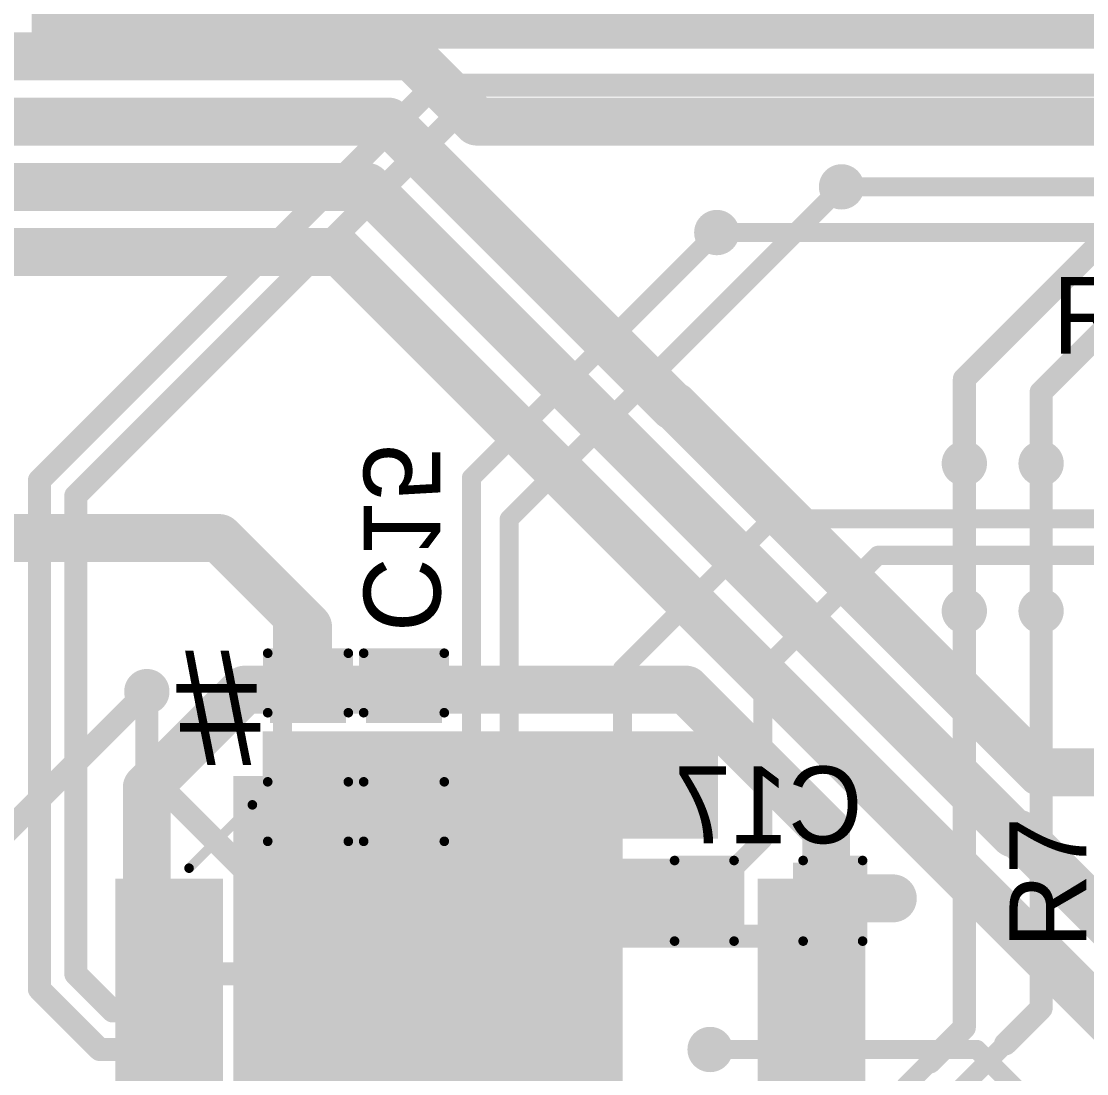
# Model space of a CAD drawing. Header units: millimetres. Extents: x 0.84 to 3.53, y 1.94 to 3.84.
# Drawn here: x 1.772 to 2.327, y 2.974 to 3.522 of the extents above; entities that cross this region are included whole.
import ezdxf

# ---------------------------------------------------------------- set-up
doc = ezdxf.new("R2010")
doc.units = ezdxf.units.MM
doc.header["$MEASUREMENT"] = 0
for name, color, linetype in [('BottomLayer', 5, 'Continuous'), ('BottomOverlay', 54, 'Continuous'), ('BottomPaste', 16, 'Continuous'), ('BottomSolder', 6, 'Continuous'), ('MultiLayer', 9, 'Continuous'), ('TopLayer', 1, 'Continuous'), ('TopOverlay', 2, 'Continuous'), ('TopPaste', 8, 'Continuous'), ('TopSolder', 216, 'Continuous'), ('ViaHoleLayer', 16, 'Continuous')]:
    doc.layers.add(name, color=color, linetype=linetype)

# ---------------------------------------------------------------- blocks, each defined once
blk = doc.blocks.new('48_LQFP__7_7__34')
at = {"layer": 'TopLayer'}
for points in [[(-0.1145669, 0.1913386), (-0.1145669, 0.1433072), (-0.1019685, 0.1913386), (-0.1019685, 0.1433072)], [(-0.0948819, 0.1913386), (-0.0948819, 0.1433072), (-0.0822835, 0.1913386), (-0.0822835, 0.1433072)], [(-0.0751969, 0.1913386), (-0.0751969, 0.1433072), (-0.0625985, 0.1913386), (-0.0625985, 0.1433072)], [(-0.0555118, 0.1913386), (-0.0555118, 0.1433072), (-0.0429134, 0.1913386), (-0.0429134, 0.1433072)], [(-0.0358268, 0.1913386), (-0.0358268, 0.1433072), (-0.0232284, 0.1913386), (-0.0232284, 0.1433072)], [(-0.0161417, 0.1913386), (-0.0161417, 0.1433072), (-0.0035433, 0.1913386), (-0.0035433, 0.1433072)], [(0.0035433, 0.1913386), (0.0035433, 0.1433072), (0.0161417, 0.1913386), (0.0161417, 0.1433072)], [(0.0232283, 0.1913386), (0.0232283, 0.1433072), (0.0358267, 0.1913386), (0.0358267, 0.1433072)], [(0.0429134, 0.1913386), (0.0429134, 0.1433072), (0.0555118, 0.1913386), (0.0555118, 0.1433072)], [(0.0625984, 0.1913386), (0.0625984, 0.1433072), (0.0751968, 0.1913386), (0.0751968, 0.1433072)], [(0.0822835, 0.1913386), (0.0822835, 0.1433072), (0.0948819, 0.1913386), (0.0948819, 0.1433072)], [(0.1019685, 0.1913386), (0.1019685, 0.1433072), (0.1145669, 0.1913386), (0.1145669, 0.1433072)], [(-0.1913385, 0.1145669), (-0.1913385, 0.1019685), (-0.1433071, 0.1145669), (-0.1433071, 0.1019685)], [(0.1433072, 0.1145669), (0.1433072, 0.1019685), (0.1913386, 0.1145669), (0.1913386, 0.1019685)], [(-0.1913385, 0.0948819), (-0.1913385, 0.0822835), (-0.1433071, 0.0948819), (-0.1433071, 0.0822835)], [(0.1433072, 0.0948819), (0.1433072, 0.0822835), (0.1913386, 0.0948819), (0.1913386, 0.0822835)], [(-0.1913385, 0.0751968), (-0.1913385, 0.0625984), (-0.1433071, 0.0751968), (-0.1433071, 0.0625984)], [(0.1433072, 0.0751969), (0.1433072, 0.0625985), (0.1913386, 0.0751969), (0.1913386, 0.0625985)], [(-0.1913385, 0.0555118), (-0.1913385, 0.0429134), (-0.1433071, 0.0555118), (-0.1433071, 0.0429134)], [(0.1433072, 0.0555118), (0.1433072, 0.0429134), (0.1913386, 0.0555118), (0.1913386, 0.0429134)], [(-0.1913385, 0.0358267), (-0.1913385, 0.0232283), (-0.1433071, 0.0358267), (-0.1433071, 0.0232283)], [(0.1433072, 0.0358268), (0.1433072, 0.0232284), (0.1913386, 0.0358268), (0.1913386, 0.0232284)], [(-0.1913385, 0.0161417), (-0.1913385, 0.0035433), (-0.1433071, 0.0161417), (-0.1433071, 0.0035433)], [(0.1433072, 0.0161417), (0.1433072, 0.0035433), (0.1913386, 0.0161417), (0.1913386, 0.0035433)], [(-0.1913385, -0.0035433), (-0.1913385, -0.0161417), (-0.1433071, -0.0035433), (-0.1433071, -0.0161417)], [(0.1433072, -0.0035433), (0.1433072, -0.0161417), (0.1913386, -0.0035433), (0.1913386, -0.0161417)], [(-0.1913385, -0.0232284), (-0.1913385, -0.0358268), (-0.1433071, -0.0232284), (-0.1433071, -0.0358268)], [(0.1433072, -0.0232283), (0.1433072, -0.0358267), (0.1913386, -0.0232283), (0.1913386, -0.0358267)], [(-0.1913385, -0.0429134), (-0.1913385, -0.0555118), (-0.1433071, -0.0429134), (-0.1433071, -0.0555118)], [(0.1433072, -0.0429134), (0.1433072, -0.0555118), (0.1913386, -0.0429134), (0.1913386, -0.0555118)], [(-0.1913385, -0.0625985), (-0.1913385, -0.0751969), (-0.1433071, -0.0625985), (-0.1433071, -0.0751969)], [(0.1433072, -0.0625984), (0.1433072, -0.0751968), (0.1913386, -0.0625984), (0.1913386, -0.0751968)], [(-0.1913385, -0.0822835), (-0.1913385, -0.0948819), (-0.1433071, -0.0822835), (-0.1433071, -0.0948819)], [(0.1433072, -0.0822835), (0.1433072, -0.0948819), (0.1913386, -0.0822835), (0.1913386, -0.0948819)], [(-0.1913385, -0.1019685), (-0.1913385, -0.1145669), (-0.1433071, -0.1019685), (-0.1433071, -0.1145669)], [(0.1433072, -0.1019685), (0.1433072, -0.1145669), (0.1913386, -0.1019685), (0.1913386, -0.1145669)], [(-0.1145669, -0.1433071), (-0.1145669, -0.1913385), (-0.1019685, -0.1433071), (-0.1019685, -0.1913385)], [(-0.0948819, -0.1433071), (-0.0948819, -0.1913385), (-0.0822835, -0.1433071), (-0.0822835, -0.1913385)], [(-0.0751968, -0.1433071), (-0.0751968, -0.1913385), (-0.0625984, -0.1433071), (-0.0625984, -0.1913385)], [(-0.0555118, -0.1433071), (-0.0555118, -0.1913385), (-0.0429134, -0.1433071), (-0.0429134, -0.1913385)], [(-0.0358267, -0.1433071), (-0.0358267, -0.1913385), (-0.0232283, -0.1433071), (-0.0232283, -0.1913385)], [(-0.0161417, -0.1433071), (-0.0161417, -0.1913385), (-0.0035433, -0.1433071), (-0.0035433, -0.1913385)], [(0.0035433, -0.1433071), (0.0035433, -0.1913385), (0.0161417, -0.1433071), (0.0161417, -0.1913385)], [(0.0232284, -0.1433071), (0.0232284, -0.1913385), (0.0358268, -0.1433071), (0.0358268, -0.1913385)], [(0.0429134, -0.1433071), (0.0429134, -0.1913385), (0.0555118, -0.1433071), (0.0555118, -0.1913385)], [(0.0625985, -0.1433071), (0.0625985, -0.1913385), (0.0751969, -0.1433071), (0.0751969, -0.1913385)], [(0.0822835, -0.1433071), (0.0822835, -0.1913385), (0.0948819, -0.1433071), (0.0948819, -0.1913385)], [(0.1019685, -0.1433071), (0.1019685, -0.1913385), (0.1145669, -0.1433071), (0.1145669, -0.1913385)]]:
    blk.add_solid(points, dxfattribs=at)
at = {"layer": 'TopOverlay', "const_width": 0.005}
for points in [[(-0.124, 0.1570001), (-0.157, 0.1240001)], [(0.1240001, 0.1570001), (0.1570001, 0.1240001)]]:
    blk.add_lwpolyline(points, dxfattribs=at)
at = {"layer": 'TopOverlay'}
for points, const_width in [([(-0.12525, 0.1570001, 1), (-0.12275, 0.1570001, 1)], 0.0025), ([(0.1227501, 0.1570001, 1), (0.1252501, 0.1570001, 1)], 0.0025), ([(-0.15825, 0.1240001, 1), (-0.15575, 0.1240001, 1)], 0.0025), ([(0.1557501, 0.1240001, 1), (0.1582501, 0.1240001, 1)], 0.0025), ([(-0.2, 0.108, 1), (-0.206, 0.108, 1)], 0.01), ([(-0.2085, 0.108, 1), (-0.2035, 0.108, 1)], 0.005), ([(-0.2025, 0.108, 1), (-0.1975, 0.108, 1)], 0.005)]:
    blk.add_lwpolyline(points, format="xyb", close=True, dxfattribs=dict(at, const_width=const_width))
at = {"layer": 'TopPaste'}
for points in [[(-0.1145669, 0.1913386), (-0.1145669, 0.1433072), (-0.1019685, 0.1913386), (-0.1019685, 0.1433072)], [(-0.0948819, 0.1913386), (-0.0948819, 0.1433072), (-0.0822835, 0.1913386), (-0.0822835, 0.1433072)], [(-0.0751969, 0.1913386), (-0.0751969, 0.1433072), (-0.0625985, 0.1913386), (-0.0625985, 0.1433072)], [(-0.0555118, 0.1913386), (-0.0555118, 0.1433072), (-0.0429134, 0.1913386), (-0.0429134, 0.1433072)], [(-0.0358268, 0.1913386), (-0.0358268, 0.1433072), (-0.0232284, 0.1913386), (-0.0232284, 0.1433072)], [(-0.0161417, 0.1913386), (-0.0161417, 0.1433072), (-0.0035433, 0.1913386), (-0.0035433, 0.1433072)], [(0.0035433, 0.1913386), (0.0035433, 0.1433072), (0.0161417, 0.1913386), (0.0161417, 0.1433072)], [(0.0232283, 0.1913386), (0.0232283, 0.1433072), (0.0358267, 0.1913386), (0.0358267, 0.1433072)], [(0.0429134, 0.1913386), (0.0429134, 0.1433072), (0.0555118, 0.1913386), (0.0555118, 0.1433072)], [(0.0625984, 0.1913386), (0.0625984, 0.1433072), (0.0751968, 0.1913386), (0.0751968, 0.1433072)], [(0.0822835, 0.1913386), (0.0822835, 0.1433072), (0.0948819, 0.1913386), (0.0948819, 0.1433072)], [(0.1019685, 0.1913386), (0.1019685, 0.1433072), (0.1145669, 0.1913386), (0.1145669, 0.1433072)], [(-0.1913385, 0.1145669), (-0.1913385, 0.1019685), (-0.1433071, 0.1145669), (-0.1433071, 0.1019685)], [(0.1433072, 0.1145669), (0.1433072, 0.1019685), (0.1913386, 0.1145669), (0.1913386, 0.1019685)], [(-0.1913385, 0.0948819), (-0.1913385, 0.0822835), (-0.1433071, 0.0948819), (-0.1433071, 0.0822835)], [(0.1433072, 0.0948819), (0.1433072, 0.0822835), (0.1913386, 0.0948819), (0.1913386, 0.0822835)], [(-0.1913385, 0.0751968), (-0.1913385, 0.0625984), (-0.1433071, 0.0751968), (-0.1433071, 0.0625984)], [(0.1433072, 0.0751969), (0.1433072, 0.0625985), (0.1913386, 0.0751969), (0.1913386, 0.0625985)], [(-0.1913385, 0.0555118), (-0.1913385, 0.0429134), (-0.1433071, 0.0555118), (-0.1433071, 0.0429134)], [(0.1433072, 0.0555118), (0.1433072, 0.0429134), (0.1913386, 0.0555118), (0.1913386, 0.0429134)], [(-0.1913385, 0.0358267), (-0.1913385, 0.0232283), (-0.1433071, 0.0358267), (-0.1433071, 0.0232283)], [(0.1433072, 0.0358268), (0.1433072, 0.0232284), (0.1913386, 0.0358268), (0.1913386, 0.0232284)], [(-0.1913385, 0.0161417), (-0.1913385, 0.0035433), (-0.1433071, 0.0161417), (-0.1433071, 0.0035433)], [(0.1433072, 0.0161417), (0.1433072, 0.0035433), (0.1913386, 0.0161417), (0.1913386, 0.0035433)], [(-0.1913385, -0.0035433), (-0.1913385, -0.0161417), (-0.1433071, -0.0035433), (-0.1433071, -0.0161417)], [(0.1433072, -0.0035433), (0.1433072, -0.0161417), (0.1913386, -0.0035433), (0.1913386, -0.0161417)], [(-0.1913385, -0.0232284), (-0.1913385, -0.0358268), (-0.1433071, -0.0232284), (-0.1433071, -0.0358268)], [(0.1433072, -0.0232283), (0.1433072, -0.0358267), (0.1913386, -0.0232283), (0.1913386, -0.0358267)], [(-0.1913385, -0.0429134), (-0.1913385, -0.0555118), (-0.1433071, -0.0429134), (-0.1433071, -0.0555118)], [(0.1433072, -0.0429134), (0.1433072, -0.0555118), (0.1913386, -0.0429134), (0.1913386, -0.0555118)], [(-0.1913385, -0.0625985), (-0.1913385, -0.0751969), (-0.1433071, -0.0625985), (-0.1433071, -0.0751969)], [(0.1433072, -0.0625984), (0.1433072, -0.0751968), (0.1913386, -0.0625984), (0.1913386, -0.0751968)], [(-0.1913385, -0.0822835), (-0.1913385, -0.0948819), (-0.1433071, -0.0822835), (-0.1433071, -0.0948819)], [(0.1433072, -0.0822835), (0.1433072, -0.0948819), (0.1913386, -0.0822835), (0.1913386, -0.0948819)], [(-0.1913385, -0.1019685), (-0.1913385, -0.1145669), (-0.1433071, -0.1019685), (-0.1433071, -0.1145669)], [(0.1433072, -0.1019685), (0.1433072, -0.1145669), (0.1913386, -0.1019685), (0.1913386, -0.1145669)], [(-0.1145669, -0.1433071), (-0.1145669, -0.1913385), (-0.1019685, -0.1433071), (-0.1019685, -0.1913385)], [(-0.0948819, -0.1433071), (-0.0948819, -0.1913385), (-0.0822835, -0.1433071), (-0.0822835, -0.1913385)], [(-0.0751968, -0.1433071), (-0.0751968, -0.1913385), (-0.0625984, -0.1433071), (-0.0625984, -0.1913385)], [(-0.0555118, -0.1433071), (-0.0555118, -0.1913385), (-0.0429134, -0.1433071), (-0.0429134, -0.1913385)], [(-0.0358267, -0.1433071), (-0.0358267, -0.1913385), (-0.0232283, -0.1433071), (-0.0232283, -0.1913385)], [(-0.0161417, -0.1433071), (-0.0161417, -0.1913385), (-0.0035433, -0.1433071), (-0.0035433, -0.1913385)], [(0.0035433, -0.1433071), (0.0035433, -0.1913385), (0.0161417, -0.1433071), (0.0161417, -0.1913385)], [(0.0232284, -0.1433071), (0.0232284, -0.1913385), (0.0358268, -0.1433071), (0.0358268, -0.1913385)], [(0.0429134, -0.1433071), (0.0429134, -0.1913385), (0.0555118, -0.1433071), (0.0555118, -0.1913385)], [(0.0625985, -0.1433071), (0.0625985, -0.1913385), (0.0751969, -0.1433071), (0.0751969, -0.1913385)], [(0.0822835, -0.1433071), (0.0822835, -0.1913385), (0.0948819, -0.1433071), (0.0948819, -0.1913385)], [(0.1019685, -0.1433071), (0.1019685, -0.1913385), (0.1145669, -0.1433071), (0.1145669, -0.1913385)]]:
    blk.add_solid(points, dxfattribs=at)
at = {"layer": 'TopSolder'}
for points in [[(-0.1185669, 0.1953386), (-0.1185669, 0.1393072), (-0.0979685, 0.1953386), (-0.0979685, 0.1393072)], [(-0.0988819, 0.1953386), (-0.0988819, 0.1393072), (-0.0782835, 0.1953386), (-0.0782835, 0.1393072)], [(-0.0791969, 0.1953386), (-0.0791969, 0.1393072), (-0.0585985, 0.1953386), (-0.0585985, 0.1393072)], [(-0.0595118, 0.1953386), (-0.0595118, 0.1393072), (-0.0389134, 0.1953386), (-0.0389134, 0.1393072)], [(-0.0398268, 0.1953386), (-0.0398268, 0.1393072), (-0.0192284, 0.1953386), (-0.0192284, 0.1393072)], [(-0.0201417, 0.1953386), (-0.0201417, 0.1393072), (0.0004567, 0.1953386), (0.0004567, 0.1393072)], [(-0.0004567, 0.1953386), (-0.0004567, 0.1393072), (0.0201417, 0.1953386), (0.0201417, 0.1393072)], [(0.0192283, 0.1953386), (0.0192283, 0.1393072), (0.0398267, 0.1953386), (0.0398267, 0.1393072)], [(0.0389134, 0.1953386), (0.0389134, 0.1393072), (0.0595118, 0.1953386), (0.0595118, 0.1393072)], [(0.0585984, 0.1953386), (0.0585984, 0.1393072), (0.0791968, 0.1953386), (0.0791968, 0.1393072)], [(0.0782835, 0.1953386), (0.0782835, 0.1393072), (0.0988819, 0.1953386), (0.0988819, 0.1393072)], [(0.0979685, 0.1953386), (0.0979685, 0.1393072), (0.1185669, 0.1953386), (0.1185669, 0.1393072)], [(-0.1953385, 0.1185669), (-0.1953385, 0.0979685), (-0.1393071, 0.1185669), (-0.1393071, 0.0979685)], [(0.1393072, 0.1185669), (0.1393072, 0.0979685), (0.1953386, 0.1185669), (0.1953386, 0.0979685)], [(-0.1953385, 0.0988819), (-0.1953385, 0.0782835), (-0.1393071, 0.0988819), (-0.1393071, 0.0782835)], [(0.1393072, 0.0988819), (0.1393072, 0.0782835), (0.1953386, 0.0988819), (0.1953386, 0.0782835)], [(-0.1953385, 0.0791968), (-0.1953385, 0.0585984), (-0.1393071, 0.0791968), (-0.1393071, 0.0585984)], [(0.1393072, 0.0791969), (0.1393072, 0.0585985), (0.1953386, 0.0791969), (0.1953386, 0.0585985)], [(-0.1953385, 0.0595118), (-0.1953385, 0.0389134), (-0.1393071, 0.0595118), (-0.1393071, 0.0389134)], [(0.1393072, 0.0595118), (0.1393072, 0.0389134), (0.1953386, 0.0595118), (0.1953386, 0.0389134)], [(-0.1953385, 0.0398267), (-0.1953385, 0.0192283), (-0.1393071, 0.0398267), (-0.1393071, 0.0192283)], [(0.1393072, 0.0398268), (0.1393072, 0.0192284), (0.1953386, 0.0398268), (0.1953386, 0.0192284)], [(-0.1953385, 0.0201417), (-0.1953385, -0.0004567), (-0.1393071, 0.0201417), (-0.1393071, -0.0004567)], [(0.1393072, 0.0201417), (0.1393072, -0.0004567), (0.1953386, 0.0201417), (0.1953386, -0.0004567)], [(-0.1953385, 0.0004567), (-0.1953385, -0.0201417), (-0.1393071, 0.0004567), (-0.1393071, -0.0201417)], [(0.1393072, 0.0004567), (0.1393072, -0.0201417), (0.1953386, 0.0004567), (0.1953386, -0.0201417)], [(-0.1953385, -0.0192284), (-0.1953385, -0.0398268), (-0.1393071, -0.0192284), (-0.1393071, -0.0398268)], [(0.1393072, -0.0192283), (0.1393072, -0.0398267), (0.1953386, -0.0192283), (0.1953386, -0.0398267)], [(-0.1953385, -0.0389134), (-0.1953385, -0.0595118), (-0.1393071, -0.0389134), (-0.1393071, -0.0595118)], [(0.1393072, -0.0389134), (0.1393072, -0.0595118), (0.1953386, -0.0389134), (0.1953386, -0.0595118)], [(-0.1953385, -0.0585985), (-0.1953385, -0.0791969), (-0.1393071, -0.0585985), (-0.1393071, -0.0791969)], [(0.1393072, -0.0585984), (0.1393072, -0.0791968), (0.1953386, -0.0585984), (0.1953386, -0.0791968)], [(-0.1953385, -0.0782835), (-0.1953385, -0.0988819), (-0.1393071, -0.0782835), (-0.1393071, -0.0988819)], [(0.1393072, -0.0782835), (0.1393072, -0.0988819), (0.1953386, -0.0782835), (0.1953386, -0.0988819)], [(-0.1953385, -0.0979685), (-0.1953385, -0.1185669), (-0.1393071, -0.0979685), (-0.1393071, -0.1185669)], [(0.1393072, -0.0979685), (0.1393072, -0.1185669), (0.1953386, -0.0979685), (0.1953386, -0.1185669)], [(-0.1185669, -0.1393071), (-0.1185669, -0.1953385), (-0.0979685, -0.1393071), (-0.0979685, -0.1953385)], [(-0.0988819, -0.1393071), (-0.0988819, -0.1953385), (-0.0782835, -0.1393071), (-0.0782835, -0.1953385)], [(-0.0791968, -0.1393071), (-0.0791968, -0.1953385), (-0.0585984, -0.1393071), (-0.0585984, -0.1953385)], [(-0.0595118, -0.1393071), (-0.0595118, -0.1953385), (-0.0389134, -0.1393071), (-0.0389134, -0.1953385)], [(-0.0398267, -0.1393071), (-0.0398267, -0.1953385), (-0.0192283, -0.1393071), (-0.0192283, -0.1953385)], [(-0.0201417, -0.1393071), (-0.0201417, -0.1953385), (0.0004567, -0.1393071), (0.0004567, -0.1953385)], [(-0.0004567, -0.1393071), (-0.0004567, -0.1953385), (0.0201417, -0.1393071), (0.0201417, -0.1953385)], [(0.0192284, -0.1393071), (0.0192284, -0.1953385), (0.0398268, -0.1393071), (0.0398268, -0.1953385)], [(0.0389134, -0.1393071), (0.0389134, -0.1953385), (0.0595118, -0.1393071), (0.0595118, -0.1953385)], [(0.0585985, -0.1393071), (0.0585985, -0.1953385), (0.0791969, -0.1393071), (0.0791969, -0.1953385)], [(0.0782835, -0.1393071), (0.0782835, -0.1953385), (0.0988819, -0.1393071), (0.0988819, -0.1953385)], [(0.0979685, -0.1393071), (0.0979685, -0.1953385), (0.1185669, -0.1393071), (0.1185669, -0.1953385)]]:
    blk.add_solid(points, dxfattribs=at)
blk = doc.blocks.new('C__0603_B_77')
at = {"layer": 'BottomLayer'}
for points in [[(-0.015, -0.0175), (-0.015, 0.0175), (-0.045, -0.0175), (-0.045, 0.0175)], [(0.045, -0.0175), (0.045, 0.0175), (0.015, -0.0175), (0.015, 0.0175)]]:
    blk.add_solid(points, dxfattribs=at)
at = {"layer": 'BottomOverlay', "const_width": 0.005}
for points in [[(-0.018, 0.021), (-0.049, 0.021)], [(-0.049, 0.021), (-0.049, -0.021)], [(0.049, 0.021), (0.018, 0.021)], [(0.049, 0.021), (0.049, -0.021)], [(-0.018, -0.021), (-0.049, -0.021)], [(0.049, -0.021), (0.018, -0.021)]]:
    blk.add_lwpolyline(points, dxfattribs=at)
at = {"layer": 'BottomOverlay', "const_width": 0.0025}
for points in [[(-0.05025, 0.021, 1), (-0.04775, 0.021, 1)], [(-0.05025, 0.021, 1), (-0.04775, 0.021, 1)], [(-0.01925, 0.021, 1), (-0.01675, 0.021, 1)], [(0.01675, 0.021, 1), (0.01925, 0.021, 1)], [(0.04775, 0.021, 1), (0.05025, 0.021, 1)], [(0.04775, 0.021, 1), (0.05025, 0.021, 1)], [(-0.05025, -0.021, 1), (-0.04775, -0.021, 1)], [(-0.05025, -0.021, 1), (-0.04775, -0.021, 1)], [(-0.01925, -0.021, 1), (-0.01675, -0.021, 1)], [(0.01675, -0.021, 1), (0.01925, -0.021, 1)], [(0.04775, -0.021, 1), (0.05025, -0.021, 1)], [(0.04775, -0.021, 1), (0.05025, -0.021, 1)]]:
    blk.add_lwpolyline(points, format="xyb", close=True, dxfattribs=at)
at = {"layer": 'BottomPaste'}
for points in [[(-0.015, -0.0175), (-0.015, 0.0175), (-0.045, -0.0175), (-0.045, 0.0175)], [(0.045, -0.0175), (0.045, 0.0175), (0.015, -0.0175), (0.015, 0.0175)]]:
    blk.add_solid(points, dxfattribs=at)
at = {"layer": 'BottomSolder'}
for points in [[(-0.0126378, -0.0198622), (-0.0126378, 0.0198622), (-0.0473622, -0.0198622), (-0.0473622, 0.0198622)], [(0.0473622, -0.0198622), (0.0473622, 0.0198622), (0.0126378, -0.0198622), (0.0126378, 0.0198622)]]:
    blk.add_solid(points, dxfattribs=at)
blk = doc.blocks.new('C__0603_B_79')
at = {"layer": 'BottomLayer'}
for points in [[(-0.015, -0.0175), (-0.015, 0.0175), (-0.045, -0.0175), (-0.045, 0.0175)], [(0.045, -0.0175), (0.045, 0.0175), (0.015, -0.0175), (0.015, 0.0175)]]:
    blk.add_solid(points, dxfattribs=at)
at = {"layer": 'BottomOverlay', "const_width": 0.005}
for points in [[(-0.049, -0.021), (-0.049, 0.021)], [(-0.018, 0.021), (-0.049, 0.021)], [(0.049, 0.021), (0.018, 0.021)], [(0.049, -0.021), (0.049, 0.021)], [(-0.018, -0.021), (-0.049, -0.021)], [(0.049, -0.021), (0.018, -0.021)]]:
    blk.add_lwpolyline(points, dxfattribs=at)
at = {"layer": 'BottomOverlay', "const_width": 0.0025}
for points in [[(-0.05025, 0.021, 1), (-0.04775, 0.021, 1)], [(-0.05025, 0.021, 1), (-0.04775, 0.021, 1)], [(-0.01925, 0.021, 1), (-0.01675, 0.021, 1)], [(0.01675, 0.021, 1), (0.01925, 0.021, 1)], [(0.04775, 0.021, 1), (0.05025, 0.021, 1)], [(0.04775, 0.021, 1), (0.05025, 0.021, 1)], [(-0.05025, -0.021, 1), (-0.04775, -0.021, 1)], [(-0.05025, -0.021, 1), (-0.04775, -0.021, 1)], [(-0.01925, -0.021, 1), (-0.01675, -0.021, 1)], [(0.01675, -0.021, 1), (0.01925, -0.021, 1)], [(0.04775, -0.021, 1), (0.05025, -0.021, 1)], [(0.04775, -0.021, 1), (0.05025, -0.021, 1)]]:
    blk.add_lwpolyline(points, format="xyb", close=True, dxfattribs=at)
at = {"layer": 'BottomPaste'}
for points in [[(-0.015, -0.0175), (-0.015, 0.0175), (-0.045, -0.0175), (-0.045, 0.0175)], [(0.045, -0.0175), (0.045, 0.0175), (0.015, -0.0175), (0.015, 0.0175)]]:
    blk.add_solid(points, dxfattribs=at)
at = {"layer": 'BottomSolder'}
for points in [[(-0.0126378, -0.0198622), (-0.0126378, 0.0198622), (-0.0473622, -0.0198622), (-0.0473622, 0.0198622)], [(0.0473622, -0.0198622), (0.0473622, 0.0198622), (0.0126378, -0.0198622), (0.0126378, 0.0198622)]]:
    blk.add_solid(points, dxfattribs=at)
blk = doc.blocks.new('C__0603_B_81')
at = {"layer": 'BottomLayer'}
for points in [[(-0.015, -0.0175), (-0.015, 0.0175), (-0.045, -0.0175), (-0.045, 0.0175)], [(0.045, -0.0175), (0.045, 0.0175), (0.015, -0.0175), (0.015, 0.0175)]]:
    blk.add_solid(points, dxfattribs=at)
at = {"layer": 'BottomOverlay', "const_width": 0.005}
for points in [[(-0.049, -0.021), (-0.049, 0.021)], [(-0.018, 0.021), (-0.049, 0.021)], [(0.049, 0.021), (0.018, 0.021)], [(0.049, -0.021), (0.049, 0.021)], [(-0.018, -0.021), (-0.049, -0.021)], [(0.049, -0.021), (0.018, -0.021)]]:
    blk.add_lwpolyline(points, dxfattribs=at)
at = {"layer": 'BottomOverlay', "const_width": 0.0025}
for points in [[(-0.05025, 0.021, 1), (-0.04775, 0.021, 1)], [(-0.05025, 0.021, 1), (-0.04775, 0.021, 1)], [(-0.01925, 0.021, 1), (-0.01675, 0.021, 1)], [(0.01675, 0.021, 1), (0.01925, 0.021, 1)], [(0.04775, 0.021, 1), (0.05025, 0.021, 1)], [(0.04775, 0.021, 1), (0.05025, 0.021, 1)], [(-0.05025, -0.021, 1), (-0.04775, -0.021, 1)], [(-0.05025, -0.021, 1), (-0.04775, -0.021, 1)], [(-0.01925, -0.021, 1), (-0.01675, -0.021, 1)], [(0.01675, -0.021, 1), (0.01925, -0.021, 1)], [(0.04775, -0.021, 1), (0.05025, -0.021, 1)], [(0.04775, -0.021, 1), (0.05025, -0.021, 1)]]:
    blk.add_lwpolyline(points, format="xyb", close=True, dxfattribs=at)
at = {"layer": 'BottomPaste'}
for points in [[(-0.015, -0.0175), (-0.015, 0.0175), (-0.045, -0.0175), (-0.045, 0.0175)], [(0.045, -0.0175), (0.045, 0.0175), (0.015, -0.0175), (0.015, 0.0175)]]:
    blk.add_solid(points, dxfattribs=at)
at = {"layer": 'BottomSolder'}
for points in [[(-0.0126378, -0.0198622), (-0.0126378, 0.0198622), (-0.0473622, -0.0198622), (-0.0473622, 0.0198622)], [(0.0473622, -0.0198622), (0.0473622, 0.0198622), (0.0126378, -0.0198622), (0.0126378, 0.0198622)]]:
    blk.add_solid(points, dxfattribs=at)

msp = doc.modelspace()

# ---------------------------------------------------------------- linework, layer by layer
at = {"layer": 'BottomLayer'}
for points, const_width in [([(1.714, 3.504), (1.975, 3.504)], 0.025), ([(1.975, 3.504), (2.009, 3.47)], 0.025), ([(1.268, 3.47), (1.963, 3.47)], 0.025), ([(1.963, 3.47), (2.1112804, 3.3217196)], 0.025), ([(2.009, 3.47), (2.492, 3.47)], 0.025), ([(1.29, 3.436), (1.9517452, 3.436)], 0.025), ([(1.9517452, 3.436), (2.2887452, 3.099)], 0.025), ([(2.199, 3.436), (2.5653518, 3.436)], 0.01), ([(1.317, 3.402), (1.9377452, 3.402)], 0.025), ([(1.9377452, 3.402), (2.359, 2.9807452)], 0.025), ([(2.134, 3.412189), (2.564811, 3.412189)], 0.01), ([(2.1112804, 3.3217196), (2.112, 3.3217196)], 0.025), ([(2.112, 3.3217196), (2.3027196, 3.131)], 0.025), ([(2.263, 3.215), (2.263, 3.29187)], 0.012), ([(2.303, 3.215), (2.303, 3.29187)], 0.012), ([(1.584, 3.253), (1.8747323, 3.253)], 0.025), ([(1.8747323, 3.253), (1.9077323, 3.22)], 0.025), ([(1.9077323, 3.22), (1.921, 3.2067323)], 0.025), ([(1.921, 3.174), (1.921, 3.2067323)], 0.025), ([(1.837, 3.123), (1.888, 3.174)], 0.025), ([(1.888, 3.174), (1.921, 3.174)], 0.025), ([(1.921, 3.174), (1.971, 3.174)], 0.025), ([(1.971, 3.174), (2.118, 3.174)], 0.025), ([(2.118, 3.174), (2.191, 3.101)], 0.025), ([(1.6795, 3.0155), (1.837, 3.173)], 0.012), ([(2.3027196, 3.131), (2.397, 3.131)], 0.025), ([(1.837, 2.85), (1.837, 3.123)], 0.025), ([(1.921, 3.114), (1.9274173, 3.1075827)], 0.025), ([(1.921, 3.114), (1.971, 3.114)], 0.025), ([(1.9274173, 3.0735827), (1.9274173, 3.1075827)], 0.025), ([(2.191, 3.064), (2.191, 3.101)], 0.025), ([(2.2887452, 3.099), (2.291, 3.099)], 0.025), ([(2.291, 3.099), (2.396, 2.994)], 0.025), ([(1.897, 3.0431654), (1.9274173, 3.0735827)], 0.025), ([(2.078, 3.064), (2.131, 3.064)], 0.025), ([(2.191, 3.064), (2.1922677, 3.0652677)], 0.025), ([(2.1922677, 3.0652677), (2.2257323, 3.0652677)], 0.025), ([(1.897, 2.85), (1.897, 3.0431654)], 0.025), ([(1.983, 3.018), (2.032, 3.018)], 0.025), ([(2.1305276, 2.9865276), (2.2694724, 2.9865276)], 0.01), ([(2.2694724, 2.9865276), (2.303, 2.953)], 0.01)]:
    msp.add_lwpolyline(points, dxfattribs=dict(at, const_width=const_width))
for points, const_width in [([(1.96875, 3.504, 1), (1.98125, 3.504, 1)], 0.0125), ([(1.96875, 3.504, 1), (1.98125, 3.504, 1)], 0.0125), ([(1.95675, 3.47, 1), (1.96925, 3.47, 1)], 0.0125), ([(1.95675, 3.47, 1), (1.96925, 3.47, 1)], 0.0125), ([(2.00275, 3.47, 1), (2.01525, 3.47, 1)], 0.0125), ([(2.00275, 3.47, 1), (2.01525, 3.47, 1)], 0.0125), ([(1.9454952, 3.436, 1), (1.9579952, 3.436, 1)], 0.0125), ([(1.9454952, 3.436, 1), (1.9579952, 3.436, 1)], 0.0125), ([(2.1930945, 3.436, 1), (2.2049055, 3.436, 1)], 0.011811), ([(2.1965, 3.436, 1), (2.2015, 3.436, 1)], 0.005), ([(2.1280945, 3.412189, 1), (2.1399055, 3.412189, 1)], 0.011811), ([(1.9314952, 3.402, 1), (1.9439952, 3.402, 1)], 0.0125), ([(1.9314952, 3.402, 1), (1.9439952, 3.402, 1)], 0.0125), ([(2.1315, 3.412189, 1), (2.1365, 3.412189, 1)], 0.005), ([(2.1050304, 3.3217196, 1), (2.1175304, 3.3217196, 1)], 0.0125), ([(2.1050304, 3.3217196, 1), (2.1175304, 3.3217196, 1)], 0.0125), ([(2.10575, 3.3217196, 1), (2.11825, 3.3217196, 1)], 0.0125), ([(2.10575, 3.3217196, 1), (2.11825, 3.3217196, 1)], 0.0125), ([(2.2570945, 3.29187, 1), (2.2689055, 3.29187, 1)], 0.011811), ([(2.2970945, 3.29187, 1), (2.3089055, 3.29187, 1)], 0.011811), ([(2.26, 3.29187, 1), (2.266, 3.29187, 1)], 0.006), ([(2.3, 3.29187, 1), (2.306, 3.29187, 1)], 0.006), ([(1.8684823, 3.253, 1), (1.8809823, 3.253, 1)], 0.0125), ([(1.8684823, 3.253, 1), (1.8809823, 3.253, 1)], 0.0125), ([(1.9014823, 3.22, 1), (1.9139823, 3.22, 1)], 0.0125), ([(1.9014823, 3.22, 1), (1.9139823, 3.22, 1)], 0.0125), ([(1.9018268, 3.22, 1), (1.9136378, 3.22, 1)], 0.011811), ([(2.2570945, 3.215, 1), (2.2689055, 3.215, 1)], 0.011811), ([(2.2970945, 3.215, 1), (2.3089055, 3.215, 1)], 0.011811), ([(2.26, 3.215, 1), (2.266, 3.215, 1)], 0.006), ([(2.3, 3.215, 1), (2.306, 3.215, 1)], 0.006), ([(1.91475, 3.2067323, 1), (1.92725, 3.2067323, 1)], 0.0125), ([(1.91475, 3.2067323, 1), (1.92725, 3.2067323, 1)], 0.0125), ([(1.8310945, 3.173, 1), (1.8429055, 3.173, 1)], 0.011811), ([(1.88175, 3.174, 1), (1.89425, 3.174, 1)], 0.0125), ([(1.88175, 3.174, 1), (1.89425, 3.174, 1)], 0.0125), ([(1.91475, 3.174, 1), (1.92725, 3.174, 1)], 0.0125), ([(1.91475, 3.174, 1), (1.92725, 3.174, 1)], 0.0125), ([(1.91475, 3.174, 1), (1.92725, 3.174, 1)], 0.0125), ([(1.96475, 3.174, 1), (1.97725, 3.174, 1)], 0.0125), ([(1.96475, 3.174, 1), (1.97725, 3.174, 1)], 0.0125), ([(2.11175, 3.174, 1), (2.12425, 3.174, 1)], 0.0125), ([(2.11175, 3.174, 1), (2.12425, 3.174, 1)], 0.0125), ([(1.834, 3.173, 1), (1.84, 3.173, 1)], 0.006), ([(2.2964696, 3.131, 1), (2.3089696, 3.131, 1)], 0.0125), ([(2.2964696, 3.131, 1), (2.3089696, 3.131, 1)], 0.0125), ([(1.83075, 3.123, 1), (1.84325, 3.123, 1)], 0.0125), ([(1.83075, 3.123, 1), (1.84325, 3.123, 1)], 0.0125), ([(1.91475, 3.114, 1), (1.92725, 3.114, 1)], 0.0125), ([(1.91475, 3.114, 1), (1.92725, 3.114, 1)], 0.0125), ([(1.96475, 3.114, 1), (1.97725, 3.114, 1)], 0.0125), ([(1.9211673, 3.1075827, 1), (1.9336673, 3.1075827, 1)], 0.0125), ([(1.9211673, 3.1075827, 1), (1.9336673, 3.1075827, 1)], 0.0125), ([(2.18475, 3.101, 1), (2.19725, 3.101, 1)], 0.0125), ([(2.18475, 3.101, 1), (2.19725, 3.101, 1)], 0.0125), ([(2.2824952, 3.099, 1), (2.2949952, 3.099, 1)], 0.0125), ([(2.2824952, 3.099, 1), (2.2949952, 3.099, 1)], 0.0125), ([(2.28475, 3.099, 1), (2.29725, 3.099, 1)], 0.0125), ([(2.28475, 3.099, 1), (2.29725, 3.099, 1)], 0.0125), ([(1.9211673, 3.0735827, 1), (1.9336673, 3.0735827, 1)], 0.0125), ([(1.9211673, 3.0735827, 1), (1.9336673, 3.0735827, 1)], 0.0125), ([(1.9215118, 3.0735827, 1), (1.9333228, 3.0735827, 1)], 0.011811), ([(2.07175, 3.064, 1), (2.08425, 3.064, 1)], 0.0125), ([(2.12475, 3.064, 1), (2.13725, 3.064, 1)], 0.0125), ([(2.18475, 3.064, 1), (2.19725, 3.064, 1)], 0.0125), ([(2.18475, 3.064, 1), (2.19725, 3.064, 1)], 0.0125), ([(2.1860177, 3.0652677, 1), (2.1985177, 3.0652677, 1)], 0.0125), ([(2.1860177, 3.0652677, 1), (2.1985177, 3.0652677, 1)], 0.0125), ([(2.2194823, 3.0652677, 1), (2.2319823, 3.0652677, 1)], 0.0125), ([(2.2198268, 3.0652677, 1), (2.2316378, 3.0652677, 1)], 0.011811), ([(1.89075, 3.0431654, 1), (1.90325, 3.0431654, 1)], 0.0125), ([(1.89075, 3.0431654, 1), (1.90325, 3.0431654, 1)], 0.0125), ([(2.0530945, 3.0455827, 1), (2.0649055, 3.0455827, 1)], 0.011811), ([(1.97675, 3.018, 1), (1.98925, 3.018, 1)], 0.0125), ([(2.02575, 3.018, 1), (2.03825, 3.018, 1)], 0.0125), ([(2.1246221, 2.9865276, 1), (2.1364331, 2.9865276, 1)], 0.011811), ([(2.1280276, 2.9865276, 1), (2.1330276, 2.9865276, 1)], 0.005), ([(2.2669724, 2.9865276, 1), (2.2719724, 2.9865276, 1)], 0.005), ([(2.2669724, 2.9865276, 1), (2.2719724, 2.9865276, 1)], 0.005)]:
    msp.add_lwpolyline(points, format="xyb", close=True, dxfattribs=dict(at, const_width=const_width))
for points in [[(2.085, 3.129), (1.882, 3.129), (2.085, 2.804), (1.882, 2.804)], [(1.883, 3.004), (1.995, 3.004), (1.883, 3.129), (1.995, 3.129)]]:
    msp.add_solid(points, dxfattribs=at)
at = {"layer": 'BottomSolder', "const_width": 0.0099055}
for points in [[(2.1940473, 3.436, 1), (2.2039527, 3.436, 1)], [(2.1290473, 3.412189, 1), (2.1389527, 3.412189, 1)], [(2.2580473, 3.29187, 1), (2.2679527, 3.29187, 1)], [(2.2980473, 3.29187, 1), (2.3079527, 3.29187, 1)], [(1.9027796, 3.22, 1), (1.912685, 3.22, 1)], [(2.2580473, 3.215, 1), (2.2679527, 3.215, 1)], [(2.2980473, 3.215, 1), (2.3079527, 3.215, 1)], [(1.8320473, 3.173, 1), (1.8419527, 3.173, 1)], [(1.9224646, 3.0735827, 1), (1.93237, 3.0735827, 1)], [(2.2207796, 3.0652677, 1), (2.230685, 3.0652677, 1)], [(2.0540473, 3.0455827, 1), (2.0639527, 3.0455827, 1)], [(2.1255749, 2.9865276, 1), (2.1354803, 2.9865276, 1)]]:
    msp.add_lwpolyline(points, format="xyb", close=True, dxfattribs=at)
at = {"layer": 'MultiLayer', "const_width": 0.011811}
for points in [[(2.1930945, 3.436, 1), (2.2049055, 3.436, 1)], [(2.1280945, 3.412189, 1), (2.1399055, 3.412189, 1)], [(2.2570945, 3.29187, 1), (2.2689055, 3.29187, 1)], [(2.2970945, 3.29187, 1), (2.3089055, 3.29187, 1)], [(1.9018268, 3.22, 1), (1.9136378, 3.22, 1)], [(2.2570945, 3.215, 1), (2.2689055, 3.215, 1)], [(2.2970945, 3.215, 1), (2.3089055, 3.215, 1)], [(1.8310945, 3.173, 1), (1.8429055, 3.173, 1)], [(1.9215118, 3.0735827, 1), (1.9333228, 3.0735827, 1)], [(2.2198268, 3.0652677, 1), (2.2316378, 3.0652677, 1)], [(2.0530945, 3.0455827, 1), (2.0649055, 3.0455827, 1)], [(2.1246221, 2.9865276, 1), (2.1364331, 2.9865276, 1)]]:
    msp.add_lwpolyline(points, format="xyb", close=True, dxfattribs=at)
at = {"layer": 'TopLayer'}
for points, const_width in [([(1.781, 3.283), (1.987, 3.489)], 0.012), ([(1.987, 3.489), (2.48361, 3.489)], 0.012), ([(1.8, 3.275), (1.995, 3.47)], 0.012), ([(1.995, 3.47), (2.47574, 3.47)], 0.012), ([(2.0258425, 3.2628425), (2.199, 3.436)], 0.01), ([(2.263, 3.33587), (2.35013, 3.423)], 0.012), ([(2.0061575, 3.2843465), (2.134, 3.412189)], 0.01), ([(2.303, 3.329), (2.378, 3.404)], 0.012), ([(2.263, 3.29187), (2.263, 3.33587)], 0.012), ([(2.303, 3.29187), (2.303, 3.329)], 0.012), ([(1.781, 3.018005), (1.781, 3.283)], 0.012), ([(2.0061575, 3.1243229), (2.0061575, 3.2843465)], 0.01), ([(1.8, 3.025875), (1.8, 3.275)], 0.012), ([(2.0258425, 3.1243229), (2.0258425, 3.2628425)], 0.01), ([(2.0848976, 3.1848976), (2.163, 3.263)], 0.01), ([(2.163, 3.263), (2.63, 3.263)], 0.01), ([(2.158, 3.184), (2.218, 3.244)], 0.01), ([(2.218, 3.244), (2.926, 3.244)], 0.01), ([(1.9077323, 3.1243229), (1.9077323, 3.22)], 0.01), ([(2.263, 2.998), (2.263, 3.215)], 0.012), ([(2.303, 3.008), (2.303, 3.215)], 0.012), ([(2.0848976, 3.1243229), (2.0848976, 3.1848976)], 0.01), ([(2.158, 3.096), (2.158, 3.184)], 0.01), ([(1.837, 3.131), (1.837, 3.173)], 0.012), ([(1.837, 3.131), (1.896, 3.072)], 0.012), ([(1.9274173, 3.0735827), (1.9274173, 3.1243229)], 0.012), ([(1.9667874, 3.1243229), (1.966811, 3.1242993)], 0.01), ([(1.966811, 3.0551372), (1.966811, 3.1242993)], 0.01), ([(1.9864724, 3.0345276), (1.9864724, 3.1243229)], 0.01), ([(2.0455275, 3.0934725), (2.0455275, 3.1243229)], 0.01), ([(2.0455275, 3.0934725), (2.058, 3.081)], 0.01), ([(2.143, 3.081), (2.158, 3.096)], 0.01), ([(2.058, 3.081), (2.143, 3.081)], 0.01), ([(1.896, 3.037), (1.896, 3.072)], 0.012), ([(2.1833228, 3.0652677), (2.2257323, 3.0652677)], 0.01), ([(1.9667874, 3.0551136), (1.966811, 3.0551372)], 0.01), ([(1.9667874, 3.0162126), (1.9667874, 3.0551136)], 0.01), ([(2.059, 3.0455827), (2.1833228, 3.0455827)], 0.012), ([(1.8848976, 3.0258976), (1.896, 3.037)], 0.012), ([(1.9864724, 3.0345276), (2.131, 2.89)], 0.01), ([(1.8, 3.025875), (1.8192766, 3.0065984)], 0.012), ([(1.8486771, 3.0258976), (1.8848976, 3.0258976)], 0.012), ([(1.781, 3.018005), (1.8124775, 2.9865275)], 0.012), ([(1.9667874, 3.0162126), (2.1595, 2.8235)], 0.01), ([(1.8192766, 3.0065984), (1.8482913, 3.0065984)], 0.012), ([(1.8482913, 3.0065984), (1.8486771, 3.0062126)], 0.012), ([(2.2845, 2.9895), (2.303, 3.008)], 0.012), ([(2.245, 2.98), (2.263, 2.998)], 0.012), ([(1.8124775, 2.9865275), (1.8486771, 2.9865275)], 0.012), ([(2.2421575, 2.9471575), (2.2845, 2.9895)], 0.01), ([(2.1305276, 2.9865276), (2.1833228, 2.9865276)], 0.01), ([(2.2318425, 2.9668425), (2.245, 2.98)], 0.01)]:
    msp.add_lwpolyline(points, dxfattribs=dict(at, const_width=const_width))
for points, const_width in [([(1.984, 3.489, 1), (1.99, 3.489, 1)], 0.006), ([(1.984, 3.489, 1), (1.99, 3.489, 1)], 0.006), ([(1.992, 3.47, 1), (1.998, 3.47, 1)], 0.006), ([(1.992, 3.47, 1), (1.998, 3.47, 1)], 0.006), ([(2.1930945, 3.436, 1), (2.2049055, 3.436, 1)], 0.011811), ([(2.1965, 3.436, 1), (2.2015, 3.436, 1)], 0.005), ([(2.1280945, 3.412189, 1), (2.1399055, 3.412189, 1)], 0.011811), ([(2.1315, 3.412189, 1), (2.1365, 3.412189, 1)], 0.005), ([(2.26, 3.33587, 1), (2.266, 3.33587, 1)], 0.006), ([(2.26, 3.33587, 1), (2.266, 3.33587, 1)], 0.006), ([(2.3, 3.329, 1), (2.306, 3.329, 1)], 0.006), ([(2.3, 3.329, 1), (2.306, 3.329, 1)], 0.006), ([(2.2570945, 3.29187, 1), (2.2689055, 3.29187, 1)], 0.011811), ([(2.2970945, 3.29187, 1), (2.3089055, 3.29187, 1)], 0.011811), ([(2.26, 3.29187, 1), (2.266, 3.29187, 1)], 0.006), ([(2.3, 3.29187, 1), (2.306, 3.29187, 1)], 0.006), ([(1.778, 3.283, 1), (1.784, 3.283, 1)], 0.006), ([(1.778, 3.283, 1), (1.784, 3.283, 1)], 0.006), ([(2.0036575, 3.2843465, 1), (2.0086575, 3.2843465, 1)], 0.005), ([(2.0036575, 3.2843465, 1), (2.0086575, 3.2843465, 1)], 0.005), ([(1.797, 3.275, 1), (1.803, 3.275, 1)], 0.006), ([(1.797, 3.275, 1), (1.803, 3.275, 1)], 0.006), ([(2.0233425, 3.2628425, 1), (2.0283425, 3.2628425, 1)], 0.005), ([(2.0233425, 3.2628425, 1), (2.0283425, 3.2628425, 1)], 0.005), ([(2.1605, 3.263, 1), (2.1655, 3.263, 1)], 0.005), ([(2.1605, 3.263, 1), (2.1655, 3.263, 1)], 0.005), ([(2.2155, 3.244, 1), (2.2205, 3.244, 1)], 0.005), ([(2.2155, 3.244, 1), (2.2205, 3.244, 1)], 0.005), ([(1.9018268, 3.22, 1), (1.9136378, 3.22, 1)], 0.011811), ([(2.2570945, 3.215, 1), (2.2689055, 3.215, 1)], 0.011811), ([(2.2970945, 3.215, 1), (2.3089055, 3.215, 1)], 0.011811), ([(1.9052323, 3.22, 1), (1.9102323, 3.22, 1)], 0.005), ([(2.26, 3.215, 1), (2.266, 3.215, 1)], 0.006), ([(2.3, 3.215, 1), (2.306, 3.215, 1)], 0.006), ([(2.0823976, 3.1848976, 1), (2.0873976, 3.1848976, 1)], 0.005), ([(2.0823976, 3.1848976, 1), (2.0873976, 3.1848976, 1)], 0.005), ([(2.1555, 3.184, 1), (2.1605, 3.184, 1)], 0.005), ([(2.1555, 3.184, 1), (2.1605, 3.184, 1)], 0.005), ([(1.8310945, 3.173, 1), (1.8429055, 3.173, 1)], 0.011811), ([(1.834, 3.173, 1), (1.84, 3.173, 1)], 0.006), ([(1.834, 3.131, 1), (1.84, 3.131, 1)], 0.006), ([(1.834, 3.131, 1), (1.84, 3.131, 1)], 0.006), ([(1.9052323, 3.1243229, 1), (1.9102323, 3.1243229, 1)], 0.005), ([(1.9244173, 3.1243229, 1), (1.9304173, 3.1243229, 1)], 0.006), ([(1.9642874, 3.1243229, 1), (1.9692874, 3.1243229, 1)], 0.005), ([(1.964311, 3.1242993, 1), (1.969311, 3.1242993, 1)], 0.005), ([(1.964311, 3.1242993, 1), (1.969311, 3.1242993, 1)], 0.005), ([(1.9839724, 3.1243229, 1), (1.9889724, 3.1243229, 1)], 0.005), ([(2.0036575, 3.1243229, 1), (2.0086575, 3.1243229, 1)], 0.005), ([(2.0233425, 3.1243229, 1), (2.0283425, 3.1243229, 1)], 0.005), ([(2.0430275, 3.1243229, 1), (2.0480275, 3.1243229, 1)], 0.005), ([(2.0823976, 3.1243229, 1), (2.0873976, 3.1243229, 1)], 0.005), ([(2.0430275, 3.0934725, 1), (2.0480275, 3.0934725, 1)], 0.005), ([(2.0430275, 3.0934725, 1), (2.0480275, 3.0934725, 1)], 0.005), ([(2.1555, 3.096, 1), (2.1605, 3.096, 1)], 0.005), ([(2.1555, 3.096, 1), (2.1605, 3.096, 1)], 0.005), ([(1.9215118, 3.0735827, 1), (1.9333228, 3.0735827, 1)], 0.011811), ([(2.0555, 3.081, 1), (2.0605, 3.081, 1)], 0.005), ([(2.0555, 3.081, 1), (2.0605, 3.081, 1)], 0.005), ([(2.1405, 3.081, 1), (2.1455, 3.081, 1)], 0.005), ([(2.1405, 3.081, 1), (2.1455, 3.081, 1)], 0.005), ([(1.893, 3.072, 1), (1.899, 3.072, 1)], 0.006), ([(1.893, 3.072, 1), (1.899, 3.072, 1)], 0.006), ([(1.9244173, 3.0735827, 1), (1.9304173, 3.0735827, 1)], 0.006), ([(2.2198268, 3.0652677, 1), (2.2316378, 3.0652677, 1)], 0.011811), ([(2.1808228, 3.0652677, 1), (2.1858228, 3.0652677, 1)], 0.005), ([(2.2232323, 3.0652677, 1), (2.2282323, 3.0652677, 1)], 0.005), ([(1.9642874, 3.0551136, 1), (1.9692874, 3.0551136, 1)], 0.005), ([(1.9642874, 3.0551136, 1), (1.9692874, 3.0551136, 1)], 0.005), ([(1.964311, 3.0551372, 1), (1.969311, 3.0551372, 1)], 0.005), ([(1.964311, 3.0551372, 1), (1.969311, 3.0551372, 1)], 0.005), ([(2.0530945, 3.0455827, 1), (2.0649055, 3.0455827, 1)], 0.011811), ([(2.056, 3.0455827, 1), (2.062, 3.0455827, 1)], 0.006), ([(2.1803228, 3.0455827, 1), (2.1863228, 3.0455827, 1)], 0.006), ([(1.893, 3.037, 1), (1.899, 3.037, 1)], 0.006), ([(1.893, 3.037, 1), (1.899, 3.037, 1)], 0.006), ([(1.9839724, 3.0345276, 1), (1.9889724, 3.0345276, 1)], 0.005), ([(1.9839724, 3.0345276, 1), (1.9889724, 3.0345276, 1)], 0.005), ([(1.797, 3.025875, 1), (1.803, 3.025875, 1)], 0.006), ([(1.797, 3.025875, 1), (1.803, 3.025875, 1)], 0.006), ([(1.8456771, 3.0258976, 1), (1.8516771, 3.0258976, 1)], 0.006), ([(1.8818976, 3.0258976, 1), (1.8878976, 3.0258976, 1)], 0.006), ([(1.8818976, 3.0258976, 1), (1.8878976, 3.0258976, 1)], 0.006), ([(1.778, 3.018005, 1), (1.784, 3.018005, 1)], 0.006), ([(1.778, 3.018005, 1), (1.784, 3.018005, 1)], 0.006), ([(1.9642874, 3.0162126, 1), (1.9692874, 3.0162126, 1)], 0.005), ([(1.9642874, 3.0162126, 1), (1.9692874, 3.0162126, 1)], 0.005), ([(1.8162766, 3.0065984, 1), (1.8222766, 3.0065984, 1)], 0.006), ([(1.8162766, 3.0065984, 1), (1.8222766, 3.0065984, 1)], 0.006), ([(1.8452913, 3.0065984, 1), (1.8512913, 3.0065984, 1)], 0.006), ([(1.8452913, 3.0065984, 1), (1.8512913, 3.0065984, 1)], 0.006), ([(1.8456771, 3.0062126, 1), (1.8516771, 3.0062126, 1)], 0.006), ([(2.3, 3.008, 1), (2.306, 3.008, 1)], 0.006), ([(2.3, 3.008, 1), (2.306, 3.008, 1)], 0.006), ([(2.26, 2.998, 1), (2.266, 2.998, 1)], 0.006), ([(2.26, 2.998, 1), (2.266, 2.998, 1)], 0.006), ([(2.1246221, 2.9865276, 1), (2.1364331, 2.9865276, 1)], 0.011811), ([(1.8094775, 2.9865275, 1), (1.8154775, 2.9865275, 1)], 0.006), ([(1.8094775, 2.9865275, 1), (1.8154775, 2.9865275, 1)], 0.006), ([(1.8456771, 2.9865275, 1), (1.8516771, 2.9865275, 1)], 0.006), ([(2.2815, 2.9895, 1), (2.2875, 2.9895, 1)], 0.006), ([(2.282, 2.9895, 1), (2.287, 2.9895, 1)], 0.005), ([(2.1280276, 2.9865276, 1), (2.1330276, 2.9865276, 1)], 0.005), ([(2.1808228, 2.9865276, 1), (2.1858228, 2.9865276, 1)], 0.005), ([(2.242, 2.98, 1), (2.248, 2.98, 1)], 0.006), ([(2.2425, 2.98, 1), (2.2475, 2.98, 1)], 0.005)]:
    msp.add_lwpolyline(points, format="xyb", close=True, dxfattribs=dict(at, const_width=const_width))
msp.add_solid([(2.522, 3.508), (2.522, 3.588), (1.777, 3.508), (1.777, 3.588)], dxfattribs=at)
at = {"layer": 'TopSolder', "const_width": 0.0099055}
for points in [[(2.1940473, 3.436, 1), (2.2039527, 3.436, 1)], [(2.1290473, 3.412189, 1), (2.1389527, 3.412189, 1)], [(2.2580473, 3.29187, 1), (2.2679527, 3.29187, 1)], [(2.2980473, 3.29187, 1), (2.3079527, 3.29187, 1)], [(1.9027796, 3.22, 1), (1.912685, 3.22, 1)], [(2.2580473, 3.215, 1), (2.2679527, 3.215, 1)], [(2.2980473, 3.215, 1), (2.3079527, 3.215, 1)], [(1.8320473, 3.173, 1), (1.8419527, 3.173, 1)], [(1.9224646, 3.0735827, 1), (1.93237, 3.0735827, 1)], [(2.2207796, 3.0652677, 1), (2.230685, 3.0652677, 1)], [(2.0540473, 3.0455827, 1), (2.0639527, 3.0455827, 1)], [(2.1255749, 2.9865276, 1), (2.1354803, 2.9865276, 1)]]:
    msp.add_lwpolyline(points, format="xyb", close=True, dxfattribs=at)
at = {"layer": 'ViaHoleLayer', "const_width": 0.0059055}
for points in [[(2.1960473, 3.436, 1), (2.2019527, 3.436, 1)], [(2.1310473, 3.412189, 1), (2.1369527, 3.412189, 1)], [(2.2600473, 3.29187, 1), (2.2659527, 3.29187, 1)], [(2.3000473, 3.29187, 1), (2.3059527, 3.29187, 1)], [(1.9047796, 3.22, 1), (1.910685, 3.22, 1)], [(2.2600473, 3.215, 1), (2.2659527, 3.215, 1)], [(2.3000473, 3.215, 1), (2.3059527, 3.215, 1)], [(1.8340473, 3.173, 1), (1.8399527, 3.173, 1)], [(1.9244646, 3.0735827, 1), (1.93037, 3.0735827, 1)], [(2.2227796, 3.0652677, 1), (2.228685, 3.0652677, 1)], [(2.0560473, 3.0455827, 1), (2.0619527, 3.0455827, 1)], [(2.1275749, 2.9865276, 1), (2.1334803, 2.9865276, 1)]]:
    msp.add_lwpolyline(points, format="xyb", close=True, dxfattribs=at)

# ---------------------------------------------------------------- block references
for name, p, rotation in [('C__0603_B_81', (1.921, 3.144), 270), ('C__0603_B_79', (1.971, 3.144), 270), ('48_LQFP__7_7__34', (2.016, 2.957), 90), ('C__0603_B_77', (2.161, 3.064), 180)]:
    msp.add_blockref(name, p, dxfattribs=dict(rotation=rotation))

# ---------------------------------------------------------------- texts
at = {"layer": 'BottomOverlay', "text_generation_flag": 2}
for s, height, rotation, p in [('C15', 0.04, 270, (1.95, 3.204)), ('#', 0.06, 180, (1.852, 3.1943565))]:
    msp.add_text(s, height=height, rotation=rotation, dxfattribs=at).set_placement(p)
msp.add_text('C17', height=0.04, dxfattribs=at).set_placement((2.21, 3.094))
at = {"layer": 'TopOverlay'}
msp.add_text('R19', height=0.04, dxfattribs=at).set_placement((2.309, 3.349))
msp.add_text('R7', height=0.04, rotation=90, dxfattribs=at).set_placement((2.3265099, 3.0392706))

doc.saveas('drawing.dxf')
